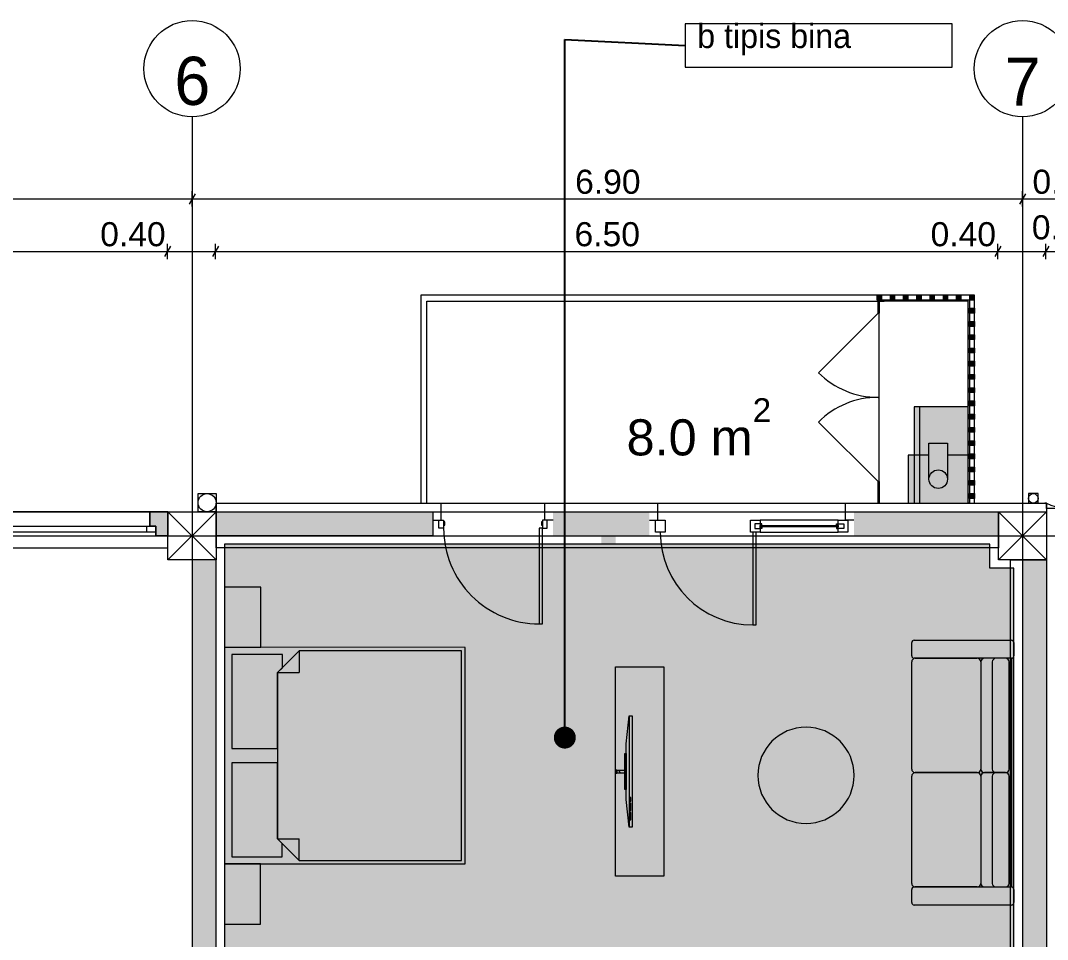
# Model space of a CAD drawing. Header units: millimetres. Extents: x 475159934 to 476245151, y 4620917055 to 4621447368.
# Drawn here: x 475267191 to 475275725, y 4621155852 to 4621163487 of the extents above; entities that cross this region are included whole.
import ezdxf

# ---------------------------------------------------------------- set-up
doc = ezdxf.new("R2010")
doc.units = ezdxf.units.MM
doc.header["$MEASUREMENT"] = 0
for name, color, linetype, lineweight in [('0_Pen_No__42_Pen_No__250_Pen_No__5', 5, 'Continuous', 0), ('2D Drafting - General_Pen_No__1_Pen_No__7', 7, 'Continuous', 0), ('2D Drafting - General_Pen_No__250_Pen_No__7_Pen_No__154', 154, 'Continuous', 0), ('2D Drafting - General_Pen_No__250_Pen_No__7_Pen_No__250', 7, 'Continuous', 0), ('2D Drafting - General_Pen_No__250_Pen_No__7_Pen_No__7', 7, 'Continuous', 0), ('2D Drafting - General_Pen_No__7_Pen_No__250', 7, 'Continuous', 0), ('2D Drafting - General_Pen_No__7_Pen_No__7_Pen_No__7', 7, 'Continuous', 0), ('Annotation - Text_Pen_No__7_Pen_No__5', 5, 'Continuous', 0), ('Doors_Pen_No__7_Pen_No__7_Pen_No__7', 7, 'Continuous', 0), ('G-Anno-Nplt_Pen_No__151', 151, 'Continuous', 0), ('G-Anno-Nplt_Pen_No__4', 7, 'Continuous', 0), ('G-Anno-Nplt_Pen_No__7', 7, 'Continuous', 0), ('gegmebi_Pen_No__1_Pen_No__7', 7, 'Continuous', 0), ('gegmebi_Pen_No__7_Pen_No__7', 7, 'Continuous', 0), ('kar-panjara_Pen_No__7_Pen_No__7_Pen_No__7', 7, 'Continuous', 0), ('New_2D Drafting - General_Pen_No__250_Pen_No__7_Pen_No__255', 255, 'Continuous', 0), ('New_2D Drafting - General_Pen_No__2_Pen_No__250', 7, 'Continuous', 0), ('New_2D Drafting - General_Pen_No__30_Pen_No__9_Pen_No__9_Pen_No__255', 255, 'Continuous', 0), ('New_2D Drafting - General_Pen_No__30_Pen_No__9_Pen_No__9_Pen_No__7', 7, 'Continuous', 0), ('New_Doors_Pen_No__7_Pen_No__7_Pen_No__250', 7, 'Continuous', 0), ('New_reg_nak_Pen_No__250', 7, 'Continuous', 0), ('New_reg_nak_Pen_No__7', 7, 'Continuous', 0), ('New_Structural - Bearing_Pen_No__250', 7, 'Continuous', 0), ('zoma_Pen_No__142', 142, 'Continuous', 0), ('zoma_Pen_No__5_Pen_No__5', 5, 'Continuous', 0)]:
    doc.layers.add(name, color=color, linetype=linetype, lineweight=lineweight)
for name, color, linetype in [('New_Interior - Furniture', 7, 'Continuous'), ('New_R03_Nakveti', 7, 'Continuous'), ('zoma', 7, 'Continuous')]:
    doc.layers.add(name, color=color, linetype=linetype)
doc.layers.add('New_Interior - Furniture _Pen_No__252', color=7, linetype='Continuous', lineweight=0, true_color=0x666666)
doc.layers.add('New_R03_Nakveti_Pen_No__252', color=7, linetype='Continuous', lineweight=0, true_color=0x666666)
doc.styles.add('GENERATED_STYLE_1', font='arial.ttf')
doc.styles.add('GENERATED_STYLE_3', font='arial.ttf')
doc.styles.add('GENERATED_STYLE_4', font='ACADMTAV.TTF')
doc.dimstyles.new('GENERATED_STYLE__27', dxfattribs={"dimtxt": 0.18, "dimasz": 364.8, "dimexe": 0.18, "dimexo": 0.0625, "dimgap": 0, "dimtad": 0, "dimtih": 1, "dimtoh": 1, "dimdec": 4, "dimzin": 0, "dimdsep": 46, "dimcen": 0.09, "dimadec": 0, "dimazin": 0, "dimtfac": 1, "dimtdec": 4, "dimtmove": 0, "dimatfit": 3, "dimldrblk": 'ARROWHEAD_11', "dimfxl": 1, "dimtolj": 1, "dimtzin": 0, "dimarcsym": 0})
doc.dimstyles.new('GENERATED_STYLE__3', dxfattribs={"dimtxt": 200, "dimasz": 64.421331, "dimexe": 0.18, "dimexo": 3, "dimgap": 0, "dimtad": 1, "dimtih": 1, "dimtoh": 1, "dimlfac": 0.001, "dimzin": 0, "dimdsep": 46, "dimtxsty": 'GENERATED_STYLE_3', "dimblk": 'ARROWHEAD_2', "dimblk1": 'ARROWHEAD_2', "dimblk2": 'ARROWHEAD_2', "dimcen": 0.09, "dimclrd": 142, "dimclre": 142, "dimclrt": 142, "dimadec": 0, "dimazin": 0, "dimtfac": 1, "dimtdec": 4, "dimtmove": 0, "dimatfit": 3, "dimfxl": 1, "dimtolj": 1, "dimtzin": 0, "dimarcsym": 0})
doc.dimstyles.new('GENERATED_STYLE__6', dxfattribs={"dimtxt": 200, "dimasz": 64.421331, "dimexe": 0.18, "dimexo": 3, "dimgap": 0, "dimtad": 1, "dimlfac": 0.001, "dimzin": 0, "dimdsep": 46, "dimtxsty": 'GENERATED_STYLE_3', "dimblk": 'ARROWHEAD_2', "dimblk1": 'ARROWHEAD_2', "dimblk2": 'ARROWHEAD_2', "dimcen": 0.09, "dimclrd": 142, "dimclre": 142, "dimclrt": 142, "dimadec": 0, "dimazin": 0, "dimtfac": 1, "dimtdec": 4, "dimtmove": 0, "dimatfit": 3, "dimfxl": 1, "dimtolj": 1, "dimtzin": 0, "dimarcsym": 0})
doc.dimstyles.new('GENERATED_STYLE__7', dxfattribs={"dimtxt": 200, "dimasz": 64.421331, "dimexe": 0.18, "dimexo": 3, "dimgap": 0, "dimtad": 1, "dimtih": 1, "dimtoh": 1, "dimlfac": 0.001, "dimzin": 0, "dimdsep": 46, "dimtxsty": 'GENERATED_STYLE_3', "dimblk": 'ARROWHEAD_2', "dimblk1": 'ARROWHEAD_2', "dimblk2": 'ARROWHEAD_2', "dimcen": 0.09, "dimclrd": 142, "dimclre": 142, "dimclrt": 142, "dimadec": 0, "dimazin": 0, "dimtfac": 1, "dimtdec": 4, "dimtmove": 2, "dimatfit": 3, "dimfxl": 1, "dimtolj": 1, "dimtzin": 0, "dimarcsym": 0})

# ---------------------------------------------------------------- blocks, each defined once
blk = doc.blocks.new('Bed Layout 23')
at = {"layer": 'New_R03_Nakveti_Pen_No__252', "color": 251, "linetype": 'Continuous', "lineweight": 0, "true_color": 0x666666}
for p, q in [((-900, 0), (-1400, 0)), ((-1400, 0), (-1400, -300)), ((-900, -300), (-900, 0)), ((900, 0), (-900, 0)), ((-900, 0), (-900, -2000)), ((1400, 0), (900, 0)), ((900, 0), (900, -300)), ((900, -2000), (900, 0)), ((1400, -300), (1400, 0)), ((-1400, -300), (-900, -300)), ((900, -300), (1400, -300)), ((-690, -440), (-870, -620)), ((0, -440), (-690, -440)), ((-690, -440), (-690, -620)), ((690, -440), (0, -440)), ((870, -620), (690, -440)), ((690, -440), (690, -620)), ((-870, -620), (-870, -1970)), ((-870, -620), (-690, -620)), ((870, -620), (690, -620)), ((870, -1970), (870, -620)), ((-900, -2000), (900, -2000)), ((-870, -1970), (0, -1970)), ((0, -1970), (870, -1970))]:
    blk.add_line(p, q, dxfattribs=at)
at = {"layer": 'New_R03_Nakveti_Pen_No__252', "color": 251, "linetype": 'Continuous', "lineweight": 0, "true_color": 0x666666, "flags": 128}
for points in [[(-60, -440), (-60, -60), (-840, -60), (-840, -480), (-730, -480), (-690, -440)], [(690, -440), (730, -480), (840, -480), (840, -60), (60, -60), (60, -440)]]:
    blk.add_lwpolyline(points, close=True, dxfattribs=at)
blk = doc.blocks.new('Designer Table 05 26')
at = {"layer": 'New_Interior - Furniture _Pen_No__252', "color": 251, "linetype": 'Continuous', "lineweight": 0, "true_color": 0x666666, "flags": 128}
blk.add_lwpolyline([(400, 0, 1), (-400, 0, 1)], format="xyb", close=True, dxfattribs=at)
blk = doc.blocks.new('Sofa 23')
at = {"layer": 'New_Interior - Furniture _Pen_No__252', "color": 251, "linetype": 'Continuous', "lineweight": 0, "true_color": 0x666666}
for p, q in [((0, 20), (0, 830)), ((20, 850), (130, 850)), ((150, 830), (150, 20)), ((150, 830), (2050, 830)), ((150, 780), (150, 604.7)), ((1070, 810), (180, 810)), ((1100, 604.7), (1100, 780)), ((1100, 780), (1100, 604.7)), ((2020, 810), (1130, 810)), ((2050, 20), (2050, 830)), ((2050, 604.7), (2050, 780)), ((2070, 850), (2180, 850)), ((2200, 830), (2200, 20)), ((180, 670), (1070, 670)), ((1130, 670), (2020, 670)), ((150, 30), (150, 544.7)), ((180, 574.7), (1070, 574.7)), ((180, 574.7), (1070, 574.7)), ((1100, 544.7), (1100, 30)), ((1100, 30), (1100, 544.7)), ((1130, 574.7), (2020, 574.7)), ((1130, 574.7), (2020, 574.7)), ((2050, 544.7), (2050, 30)), ((130, 0), (20, 0)), ((1070, 0), (180, 0)), ((2020, 0), (1130, 0)), ((2180, 0), (2070, 0))]:
    blk.add_line(p, q, dxfattribs=at)
for centre, radius, start, end in [((20, 830), 20, 90, 180), ((130, 830), 20, 0, 90), ((180, 780), 30, 90, 180), ((1070, 780), 30, 0, 90), ((1130, 780), 30, 90, 180), ((2020, 780), 30, 0, 90), ((2070, 830), 20, 90, 180), ((2180, 830), 20, 0, 90), ((180, 700), 30, 180, 270), ((1070, 700), 30, 270, 0), ((1130, 700), 30, 180, 270), ((2020, 700), 30, 270, 0), ((180, 604.7), 30, 180, 270), ((1070, 604.7), 30, 270, 0), ((1130, 604.7), 30, 180, 270), ((2020, 604.7), 30, 270, 0), ((180, 544.7), 30, 90, 180), ((1070, 544.7), 30, 0, 90), ((1130, 544.7), 30, 90, 180), ((2020, 544.7), 30, 0, 90), ((20, 20), 20, 180, 270), ((130, 20), 20, 270, 0), ((180, 30), 30, 180, 270), ((1070, 30), 30, 270, 0), ((1130, 30), 30, 180, 270), ((2020, 30), 30, 270, 0), ((2070, 20), 20, 180, 270), ((2180, 20), 20, 270, 0)]:
    blk.add_arc(centre, radius, start, end, dxfattribs=at)
blk = doc.blocks.new('*D860', base_point=(475826095.8, 4621095193.2))
at = {"layer": 'zoma_Pen_No__142', "color": 142, "linetype": 'Continuous', "lineweight": 0, "transparency": 16777216}
for p, q in [((475261741.2, 4621162047.4), (475261692.3, 4621161962.6)), ((475261716.8, 4621161941.4), (475261716.8, 4621162068.6)), ((475261716.8, 4621162005), (475268616.8, 4621162005)), ((475268641.2, 4621162047.4), (475268592.3, 4621161962.6)), ((475268616.8, 4621161941.4), (475268616.8, 4621162068.6))]:
    blk.add_line(p, q, dxfattribs=at)
at = {"layer": 'zoma_Pen_No__142', "color": 142, "lineweight": 0, "transparency": 16777216, "insert": (475264899.9, 4621162045), "char_height": 200, "attachment_point": 7, "style": 'GENERATED_STYLE_3'}
blk.add_mtext('\\A1;{\\pql;\\fArial|b0|i0|c204|p0;\\W1.000000;6.90}', dxfattribs=at)
blk = doc.blocks.new('ARROWHEAD_2')
at = {"color": 0, "linetype": 'Continuous', "lineweight": 0}
for p, q in [((0, 0), (-1, 0)), ((-0.38, -0.66), (0.38, 0.66))]:
    blk.add_line(p, q, dxfattribs=at)
blk = doc.blocks.new('*D861', base_point=(475826095.8, 4621095193.2))
at = {"layer": 'zoma_Pen_No__142', "color": 142, "linetype": 'Continuous', "lineweight": 0, "transparency": 16777216}
for p, q in [((475268641.2, 4621162047.4), (475268592.3, 4621161962.6)), ((475268616.8, 4621161941.4), (475268616.8, 4621162068.6)), ((475268616.8, 4621162005), (475275516.8, 4621162005)), ((475275541.2, 4621162047.4), (475275492.3, 4621161962.6)), ((475275516.8, 4621161941.4), (475275516.8, 4621162068.6))]:
    blk.add_line(p, q, dxfattribs=at)
at = {"layer": 'zoma_Pen_No__142', "color": 142, "lineweight": 0, "transparency": 16777216, "insert": (475271799.9, 4621162045), "char_height": 200, "attachment_point": 7, "style": 'GENERATED_STYLE_3'}
blk.add_mtext('\\A1;{\\pql;\\fArial|b0|i0|c204|p0;\\W1.000000;6.90}', dxfattribs=at)
blk = doc.blocks.new('*D862', base_point=(475826095.8, 4621095193.2))
at = {"layer": 'zoma_Pen_No__142', "color": 142, "linetype": 'Continuous', "lineweight": 0, "transparency": 16777216}
for p, q in [((475275541.2, 4621162047.4), (475275492.3, 4621161962.6)), ((475275516.8, 4621161941.4), (475275516.8, 4621162068.6)), ((475275516.8, 4621162005), (475276216.8, 4621162005)), ((475276241.2, 4621162047.4), (475276192.3, 4621161962.6)), ((475276216.8, 4621161941.4), (475276216.8, 4621162068.6))]:
    blk.add_line(p, q, dxfattribs=at)
at = {"layer": 'zoma_Pen_No__142', "color": 142, "lineweight": 0, "transparency": 16777216, "insert": (475275599.9, 4621162045), "char_height": 200, "attachment_point": 7, "style": 'GENERATED_STYLE_3'}
blk.add_mtext('\\A1;{\\pql;\\fArial|b0|i0|c204|p0;\\W1.000000;0.70}', dxfattribs=at)
blk = doc.blocks.new('*D900', base_point=(475826095.8, 4621095193.2))
at = {"layer": 'zoma_Pen_No__142', "color": 142, "linetype": 'Continuous', "lineweight": 0, "transparency": 16777216}
for p, q in [((475261936.3, 4621161611.3), (475261887.3, 4621161526.6)), ((475261911.8, 4621161505.4), (475261911.8, 4621161632.5)), ((475268436.3, 4621161611.3), (475268387.3, 4621161526.6)), ((475268411.8, 4621161505.4), (475268411.8, 4621161632.5)), ((475261911.8, 4621161569), (475268411.8, 4621161569))]:
    blk.add_line(p, q, dxfattribs=at)
at = {"layer": 'zoma_Pen_No__142', "color": 142, "lineweight": 0, "transparency": 16777216, "char_height": 200, "attachment_point": 7, "style": 'GENERATED_STYLE_3'}
for s, insert in [('\\A1;{\\pql;\\fArial|b0|i0|c204|p0;\\W1.000000;6.50}', (475264894.9, 4621161609)), ('\\A1;{\\pql;\\fArial|b0|i0|c204|p0;\\W1.000000;0.40}', (475267853.5, 4621161609))]:
    blk.add_mtext(s, dxfattribs=dict(at, insert=insert))
blk = doc.blocks.new('*D901', base_point=(475826095.8, 4621095193.2))
at = {"layer": 'zoma_Pen_No__142', "color": 142, "linetype": 'Continuous', "lineweight": 0, "transparency": 16777216}
for p, q in [((475268436.3, 4621161611.3), (475268387.3, 4621161526.6)), ((475268411.8, 4621161505.4), (475268411.8, 4621161632.5)), ((475268836.3, 4621161611.3), (475268787.3, 4621161526.6)), ((475268811.8, 4621161505.4), (475268811.8, 4621161632.5)), ((475268411.8, 4621161569), (475268811.8, 4621161569))]:
    blk.add_line(p, q, dxfattribs=at)
blk = doc.blocks.new('*D902', base_point=(475826095.8, 4621095193.2))
at = {"layer": 'zoma_Pen_No__142', "color": 142, "linetype": 'Continuous', "lineweight": 0, "transparency": 16777216}
for p, q in [((475268836.3, 4621161611.3), (475268787.3, 4621161526.6)), ((475268811.8, 4621161505.4), (475268811.8, 4621161632.5)), ((475275336.3, 4621161611.3), (475275287.3, 4621161526.6)), ((475275311.8, 4621161505.4), (475275311.8, 4621161632.5)), ((475268811.8, 4621161569), (475275311.8, 4621161569))]:
    blk.add_line(p, q, dxfattribs=at)
at = {"layer": 'zoma_Pen_No__142', "color": 142, "lineweight": 0, "transparency": 16777216, "char_height": 200, "attachment_point": 7, "style": 'GENERATED_STYLE_3'}
for s, insert in [('\\A1;{\\pql;\\fArial|b0|i0|c204|p0;\\W1.000000;6.50}', (475271794.9, 4621161609)), ('\\A1;{\\pql;\\fArial|b0|i0|c204|p0;\\W1.000000;0.40}', (475274753.5, 4621161609))]:
    blk.add_mtext(s, dxfattribs=dict(at, insert=insert))
blk = doc.blocks.new('*D903', base_point=(475826095.8, 4621095193.2))
at = {"layer": 'zoma_Pen_No__142', "color": 142, "linetype": 'Continuous', "lineweight": 0, "transparency": 16777216}
for p, q in [((475275336.3, 4621161611.3), (475275287.3, 4621161526.6)), ((475275311.8, 4621161505.4), (475275311.8, 4621161632.5)), ((475275736.3, 4621161611.3), (475275687.3, 4621161526.6)), ((475275711.8, 4621161505.4), (475275711.8, 4621161632.5)), ((475275311.8, 4621161569), (475275711.8, 4621161569))]:
    blk.add_line(p, q, dxfattribs=at)
at = {"layer": 'zoma_Pen_No__142', "color": 142, "lineweight": 0, "transparency": 16777216, "insert": (475275594.9, 4621161666.1), "char_height": 200, "attachment_point": 7, "style": 'GENERATED_STYLE_3'}
blk.add_mtext('\\A1;{\\pql;\\fArial|b0|i0|c204|p0;\\W1.000000;0.30}', dxfattribs=at)
blk = doc.blocks.new('*D904', base_point=(475826095.8, 4621095193.2))
at = {"layer": 'zoma_Pen_No__142', "color": 142, "linetype": 'Continuous', "lineweight": 0, "transparency": 16777216}
for p, q in [((475275736.3, 4621161611.3), (475275687.3, 4621161526.6)), ((475275711.8, 4621161505.4), (475275711.8, 4621161632.5)), ((475276036.3, 4621161611.3), (475275987.3, 4621161526.6)), ((475276011.8, 4621161505.4), (475276011.8, 4621161632.5)), ((475275711.8, 4621161569), (475276011.8, 4621161569))]:
    blk.add_line(p, q, dxfattribs=at)
blk = doc.blocks.new('*D968', base_point=(475826095.8, 4621095193.2))
at = {"layer": 'zoma_Pen_No__142', "color": 142, "linetype": 'Continuous', "lineweight": 0, "transparency": 16777216}
for p, q in [((475299991.8, 4621159406.2), (475299991.8, 4621159447.6)), ((475300055.4, 4621159406.2), (475299928.2, 4621159406.2)), ((475300034.2, 4621159381.7), (475299949.4, 4621159430.6)), ((475299991.8, 4621140051.5), (475299991.8, 4621159406.2)), ((475299949.4, 4621140076), (475300034.2, 4621140027.1)), ((475300055.4, 4621140051.5), (475299928.2, 4621140051.5)), ((475299991.8, 4621140010.1), (475299991.8, 4621140051.5))]:
    blk.add_line(p, q, dxfattribs=at)
at = {"layer": 'zoma_Pen_No__142', "color": 142, "lineweight": 0, "transparency": 16777216, "insert": (475299951.8, 4621149385.6), "char_height": 200, "attachment_point": 7, "rotation": 90, "style": 'GENERATED_STYLE_3'}
blk.add_mtext('\\A1;{\\pql;\\fArial|b0|i0|c204|p0;\\W1.000000;19.35}', dxfattribs=at)
blk = doc.blocks.new('*D982', base_point=(475826095.8, 4621095193.2))
at = {"layer": 'zoma_Pen_No__142', "color": 142, "linetype": 'Continuous', "lineweight": 0, "transparency": 16777216}
for p, q in [((475299211.2, 4621159406.2), (475299211.2, 4621159447.6)), ((475299274.8, 4621159406.2), (475299147.7, 4621159406.2)), ((475299253.6, 4621159381.7), (475299168.8, 4621159430.6)), ((475299211.2, 4621159006.2), (475299211.2, 4621159406.2)), ((475299168.8, 4621159030.6), (475299253.6, 4621158981.7)), ((475299274.8, 4621159006.2), (475299147.7, 4621159006.2))]:
    blk.add_line(p, q, dxfattribs=at)
blk = doc.blocks.new('ARROWHEAD_11')
at = {"color": 0, "linetype": 'Continuous', "lineweight": 0}
blk.add_line((0, 0), (-1, 0), dxfattribs=at)
at = {"color": 0, "linetype": 'Continuous', "lineweight": 0, "const_width": 0.25, "flags": 128}
blk.add_lwpolyline([(-0.125, 0, 1), (0.125, 0, 1)], format="xyb", close=True, dxfattribs=at)
blk = doc.blocks.new('Flexible Shelf 26')
at = {"layer": 'New_Interior - Furniture _Pen_No__252', "color": 251, "linetype": 'Continuous', "lineweight": 0, "true_color": 0x666666, "flags": 128}
blk.add_lwpolyline([(0, 0), (1739.8, 0), (1739.8, 400), (0, 400)], close=True, dxfattribs=at)
blk = doc.blocks.new('Flat Panel TV 26')
at = {"layer": 'New_Interior - Furniture _Pen_No__252', "color": 251, "linetype": 'Continuous', "lineweight": 0, "true_color": 0x666666}
for p, q in [((0, 25), (925.5, 25)), ((678.7, 10), (678.7, 16.2)), ((678.7, 16.2), (709.6, 16.2)), ((709.6, 10), (678.7, 10)), ((709.6, 16.2), (709.6, 10)), ((725, 10), (725, 16.2)), ((725, 16.2), (786.7, 16.2)), ((786.7, 10), (725, 10)), ((786.7, 16.2), (786.7, 10)), ((802.1, 10), (802.1, 16.2)), ((802.1, 16.2), (863.8, 16.2)), ((863.8, 10), (802.1, 10)), ((863.8, 16.2), (863.8, 10))]:
    blk.add_line(p, q, dxfattribs=at)
at = {"layer": 'New_Interior - Furniture _Pen_No__252', "color": 251, "linetype": 'Continuous', "lineweight": 0, "true_color": 0x666666, "flags": 128}
for points in [[(447.8, 127.5), (477.8, 127.5), (477.8, 137.5), (447.8, 137.5)], [(450.3, 60), (475.3, 60), (475.3, 127.5), (450.3, 127.5)], [(0, 0), (925.5, 0), (925.5, 25), (694.1, 50), (231.4, 50), (0, 25)], [(312.8, 50), (612.8, 50), (612.8, 60), (312.8, 60)]]:
    blk.add_lwpolyline(points, close=True, dxfattribs=at)
at = {"layer": 'New_Interior - Furniture _Pen_No__252', "color": 251, "linetype": 'Continuous', "lineweight": 0, "true_color": 0x666666}
blk.add_arc((462.8, 93.8), 12.5, 0, 180, dxfattribs=at)

msp = doc.modelspace()

# ---------------------------------------------------------------- hatches: boundary and pattern name
at = {"layer": '2D Drafting - General_Pen_No__250_Pen_No__7_Pen_No__154', "linetype": 'Continuous', "lineweight": 0}
msp.add_hatch(color=154, dxfattribs=at).paths.add_polyline_path([(475268416.775, 4621159406.167), (475268416.775, 4621159206.167), (475268316.775, 4621159206.167), (475268316.775, 4621159286.051), (475268266.772, 4621159286.051), (475268266.772, 4621159406.167), (475268316.775, 4621159406.167)])
at = {"layer": '2D Drafting - General_Pen_No__250_Pen_No__7_Pen_No__7', "linetype": 'Continuous', "lineweight": 0}
for points in [[(475274316.775, 4621161056.171), (475274316.775, 4621161166.171), (475274326.775, 4621161166.171), (475274326.775, 4621161056.171)], [(475274326.48, 4621161156.167), (475274326.48, 4621161166.167), (475275077.102, 4621161166.167), (475275077.102, 4621161156.167), (475275077.102, 4621159476.167), (475275067.102, 4621159476.167), (475275067.102, 4621161156.167)], [(475274316.775, 4621159476.167), (475274316.775, 4621159656.171), (475274326.775, 4621159656.171), (475274326.775, 4621159476.167)], [(475270617.158, 4621159206.167), (475268816.775, 4621159206.167), (475268816.775, 4621159406.167), (475270617.158, 4621159406.167)], [(475272416.78, 4621159206.122), (475271617.158, 4621159206.122), (475271617.158, 4621159406.122), (475272416.78, 4621159406.122)], [(475275316.775, 4621159206.446), (475274116.775, 4621159206.446), (475274116.775, 4621159406.446), (475275316.775, 4621159406.446)], [(475272016.304, 4621159206.16), (475272136.304, 4621159206.16), (475272136.304, 4621154661.302), (475272016.304, 4621154661.302)], [(475268616.775, 4621159006.167), (475268616.775, 4621153456.167), (475268816.775, 4621153456.167), (475268816.775, 4621159006.167)], [(475275516.775, 4621159006.167), (475275516.775, 4621152006.167), (475275716.775, 4621152006.167), (475275716.775, 4621159006.167)]]:
    msp.add_hatch(color=7, dxfattribs=at).paths.add_polyline_path(points)
at = {"layer": 'G-Anno-Nplt_Pen_No__151', "linetype": 'Continuous', "lineweight": 0, "true_color": 0x1f2f3f}
msp.add_hatch(color=169, dxfattribs=at).paths.add_polyline_path([(475268886.485, 4621159136.16), (475268886.486, 4621158936.16), (475268886.486, 4621153435.5), (475268886.485, 4621152076.16), (475270368.377, 4621152076.16), (475270368.377, 4621152006.16), (475272972.515, 4621152006.16), (475272972.515, 4621152076.16), (475275046.485, 4621152076.16), (475275046.485, 4621153116.348), (475275446.485, 4621153116.348), (475275446.485, 4621158936.167), (475275246.775, 4621158936.167), (475275246.775, 4621159136.16)])
at = {"layer": 'New_2D Drafting - General_Pen_No__250_Pen_No__7_Pen_No__255', "linetype": 'Continuous', "lineweight": 0}
for points in [[(475275067.102, 4621159476.167), (475274617.102, 4621159476.167), (475274617.102, 4621160276.167), (475275067.102, 4621160276.167)], [(475275067.102, 4621159476.167), (475274567.102, 4621159476.171), (475274567.106, 4621159876.167), (475274740.091, 4621159876.165), (475274740.092, 4621159976.168), (475274894.118, 4621159976.167), (475274894.117, 4621159876.164), (475275067.106, 4621159876.162)]]:
    msp.add_hatch(color=255, dxfattribs=at).paths.add_polyline_path(points)
at = {"layer": 'New_2D Drafting - General_Pen_No__30_Pen_No__9_Pen_No__9_Pen_No__255', "linetype": 'Continuous', "lineweight": 0}
for points in [[(475274307.102, 4621161206.171), (475274307.102, 4621161166.171), (475274347.102, 4621161166.171), (475274347.102, 4621161206.171)], [(475274417.102, 4621161206.171), (475274417.102, 4621161166.171), (475274457.102, 4621161166.171), (475274457.102, 4621161206.171)], [(475274527.102, 4621161206.171), (475274527.102, 4621161166.171), (475274567.102, 4621161166.171), (475274567.102, 4621161206.171)], [(475274637.102, 4621161206.171), (475274637.102, 4621161166.171), (475274677.102, 4621161166.171), (475274677.102, 4621161206.171)], [(475274747.102, 4621161206.171), (475274747.102, 4621161166.171), (475274787.102, 4621161166.171), (475274787.102, 4621161206.171)], [(475274857.102, 4621161206.171), (475274857.102, 4621161166.171), (475274897.102, 4621161166.171), (475274897.102, 4621161206.171)], [(475274967.102, 4621161206.171), (475274967.102, 4621161166.171), (475275007.102, 4621161166.171), (475275007.102, 4621161206.171)], [(475275077.102, 4621161206.171), (475275077.102, 4621161166.171), (475275117.102, 4621161166.171), (475275117.102, 4621161206.171)], [(475275117.102, 4621161056.172), (475275077.102, 4621161056.172), (475275077.102, 4621161096.172), (475275117.102, 4621161096.172)], [(475275117.102, 4621160946.172), (475275077.102, 4621160946.172), (475275077.102, 4621160986.172), (475275117.102, 4621160986.172)], [(475275117.102, 4621160836.172), (475275077.102, 4621160836.172), (475275077.102, 4621160876.172), (475275117.102, 4621160876.172)], [(475275117.102, 4621160726.172), (475275077.102, 4621160726.172), (475275077.102, 4621160766.172), (475275117.102, 4621160766.172)], [(475275117.102, 4621160616.172), (475275077.102, 4621160616.172), (475275077.102, 4621160656.172), (475275117.102, 4621160656.172)], [(475275117.102, 4621160506.172), (475275077.102, 4621160506.172), (475275077.102, 4621160546.172), (475275117.102, 4621160546.172)], [(475275117.102, 4621160396.172), (475275077.102, 4621160396.172), (475275077.102, 4621160436.172), (475275117.102, 4621160436.172)], [(475275117.102, 4621160286.172), (475275077.102, 4621160286.172), (475275077.102, 4621160326.172), (475275117.102, 4621160326.172)], [(475275117.102, 4621160176.172), (475275077.102, 4621160176.172), (475275077.102, 4621160216.172), (475275117.102, 4621160216.172)], [(475275117.102, 4621160066.172), (475275077.102, 4621160066.172), (475275077.102, 4621160106.172), (475275117.102, 4621160106.172)], [(475275117.102, 4621159956.172), (475275077.102, 4621159956.172), (475275077.102, 4621159996.172), (475275117.102, 4621159996.172)], [(475275117.102, 4621159846.172), (475275077.102, 4621159846.172), (475275077.102, 4621159886.172), (475275117.102, 4621159886.172)], [(475275117.102, 4621159736.172), (475275077.102, 4621159736.172), (475275077.102, 4621159776.172), (475275117.102, 4621159776.172)], [(475275117.102, 4621159626.172), (475275077.102, 4621159626.172), (475275077.102, 4621159666.172), (475275117.102, 4621159666.172)], [(475275117.102, 4621159516.172), (475275077.102, 4621159516.172), (475275077.102, 4621159556.172), (475275117.102, 4621159556.172)]]:
    msp.add_hatch(color=255, dxfattribs=at).paths.add_polyline_path(points)

# ---------------------------------------------------------------- linework, layer by layer
at = {"layer": '0_Pen_No__42_Pen_No__250_Pen_No__5', "color": 5, "linetype": 'Continuous', "lineweight": 0}
for centre in [(475268616.775, 4621163087.143), (475268616.775, 4621163087.143), (475275516.775, 4621163087.143)]:
    msp.add_circle(centre, 400, dxfattribs=at)
at = {"layer": '2D Drafting - General_Pen_No__1_Pen_No__7', "color": 7, "linetype": 'Continuous', "lineweight": 0}
for p, q in [((475268416.775, 4621159006.167), (475268816.775, 4621159406.167)), ((475268816.775, 4621159006.167), (475268416.775, 4621159406.167)), ((475275316.775, 4621159006.167), (475275716.775, 4621159406.167)), ((475275716.775, 4621159006.167), (475275316.775, 4621159406.167))]:
    msp.add_line(p, q, dxfattribs=at)
at = {"layer": '2D Drafting - General_Pen_No__1_Pen_No__7', "color": 7, "linetype": 'Continuous', "lineweight": 0, "flags": 128}
for points in [[(475261916.775, 4621159106.167), (475268416.775, 4621159106.167), (475268416.775, 4621159406.167), (475261916.775, 4621159406.167)], [(475268816.775, 4621159006.167), (475268416.775, 4621159006.167), (475268416.775, 4621159406.167), (475268816.775, 4621159406.167)], [(475275316.775, 4621159106.167), (475268816.775, 4621159106.167), (475268816.775, 4621159406.167), (475275316.775, 4621159406.167)], [(475275716.775, 4621159006.167), (475275316.775, 4621159006.167), (475275316.775, 4621159406.167), (475275716.775, 4621159406.167)], [(475275416.775, 4621152006.167), (475275416.775, 4621159006.167), (475275716.775, 4621159006.167), (475275716.775, 4621152006.167)]]:
    msp.add_lwpolyline(points, close=True, dxfattribs=at)
at = {"layer": '2D Drafting - General_Pen_No__1_Pen_No__7', "color": 7, "linetype": 'Continuous', "lineweight": 0}
for centre, radius in [((475268741.71, 4621159481.16), 75), ((475275606.71, 4621159516.398), 40)]:
    msp.add_circle(centre, radius, dxfattribs=at)
at = {"layer": '2D Drafting - General_Pen_No__250_Pen_No__7_Pen_No__250', "color": 7, "linetype": 'Continuous', "lineweight": 0, "flags": 128}
for points in [[(475274316.775, 4621161056.171), (475274316.775, 4621161166.171), (475274326.775, 4621161166.171), (475274326.775, 4621161056.171)], [(475274326.48, 4621161156.167), (475274326.48, 4621161166.167), (475275077.102, 4621161166.167), (475275077.102, 4621161156.167), (475275077.102, 4621159476.167), (475275067.102, 4621159476.167), (475275067.102, 4621161156.167)], [(475274316.775, 4621159476.167), (475274316.775, 4621159656.171), (475274326.775, 4621159656.171), (475274326.775, 4621159476.167)], [(475268616.775, 4621159006.167), (475268616.775, 4621153456.167), (475268816.775, 4621153456.167), (475268816.775, 4621159006.167)]]:
    msp.add_lwpolyline(points, close=True, dxfattribs=at)
at = {"layer": '2D Drafting - General_Pen_No__250_Pen_No__7_Pen_No__7', "color": 7, "linetype": 'Continuous', "lineweight": 0, "flags": 128}
for points in [[(475268416.775, 4621159406.167), (475268416.775, 4621159206.167), (475268316.775, 4621159206.167), (475268316.775, 4621159286.051), (475268266.772, 4621159286.051), (475268266.772, 4621159406.167), (475268316.775, 4621159406.167)], [(475270617.158, 4621159206.167), (475268816.775, 4621159206.167), (475268816.775, 4621159406.167), (475270617.158, 4621159406.167)]]:
    msp.add_lwpolyline(points, close=True, dxfattribs=at)
at = {"layer": '2D Drafting - General_Pen_No__7_Pen_No__250', "color": 7, "linetype": 'Continuous', "lineweight": 0, "flags": 128}
for points in [[(475270617.158, 4621159335.911), (475270687.158, 4621159335.912), (475270687.156, 4621159476.148)], [(475271617.158, 4621159335.908), (475271547.143, 4621159335.907), (475271547.142, 4621159476.169)], [(475272416.78, 4621159335.901), (475272486.78, 4621159335.902), (475272486.779, 4621159476.138)], [(475274116.775, 4621159335.904), (475274046.76, 4621159335.904), (475274046.759, 4621159476.166)]]:
    msp.add_lwpolyline(points, dxfattribs=at)
at = {"layer": '2D Drafting - General_Pen_No__7_Pen_No__7_Pen_No__7', "color": 7, "linetype": 'Continuous', "lineweight": 0, "flags": 128}
msp.add_lwpolyline([(475273986.776, 4621159335.899), (475273336.776, 4621159335.87), (475273336.78, 4621159235.931), (475273986.78, 4621159235.96)], close=True, dxfattribs=at)
at = {"layer": '2D Drafting - General_Pen_No__7_Pen_No__7_Pen_No__7', "color": 7, "linetype": 'Continuous', "lineweight": 0}
for centre, radius, start, end in [((475271501.471, 4621159268.176), 794.311, 179.9998034, 270.0014849), ((475273277.091, 4621159235.918), 770.311, 180.005711, 270.0025313)]:
    msp.add_arc(centre, radius, start, end, dxfattribs=at)
at = {"layer": 'Doors_Pen_No__7_Pen_No__7_Pen_No__7', "color": 7, "linetype": 'Continuous', "lineweight": 0, "flags": 128}
for points in [[(475270667.647, 4621159335.911), (475270707.158, 4621159335.912), (475270707.159, 4621159268.179), (475270667.648, 4621159268.178)], [(475270716.047, 4621159321.513), (475270707.158, 4621159321.512), (475270707.159, 4621159294.846), (475270716.048, 4621159294.846)], [(475271528.137, 4621159268.177), (475271501.471, 4621159268.176), (475271501.491, 4621158473.865), (475271528.158, 4621158473.866)], [(475271528.136, 4621159321.51), (475271519.247, 4621159321.51), (475271519.248, 4621159294.843), (475271528.136, 4621159294.844)], [(475271567.647, 4621159335.911), (475271528.135, 4621159335.91), (475271528.137, 4621159268.177), (475271567.648, 4621159268.178)], [(475273303.758, 4621159235.919), (475273277.091, 4621159235.918), (475273277.125, 4621158465.607), (475273303.792, 4621158465.608)]]:
    msp.add_lwpolyline(points, close=True, dxfattribs=at)
at = {"layer": 'G-Anno-Nplt_Pen_No__4', "color": 7, "linetype": 'Continuous', "lineweight": 0, "flags": 128}
for points in [[(475275117.103, 4621161206.171), (475270517.103, 4621161206.171), (475270517.103, 4621159476.167), (475275117.102, 4621159476.167)], [(475268886.485, 4621159136.16), (475268886.486, 4621158936.16), (475268886.486, 4621153435.5), (475268886.485, 4621152076.16), (475270368.377, 4621152076.16), (475270368.377, 4621152006.16), (475272972.515, 4621152006.16), (475272972.515, 4621152076.16), (475275046.485, 4621152076.16), (475275046.485, 4621153116.348), (475275446.485, 4621153116.348), (475275446.485, 4621158936.167), (475275246.775, 4621158936.167), (475275246.775, 4621159136.16)]]:
    msp.add_lwpolyline(points, close=True, dxfattribs=at)
at = {"layer": 'gegmebi_Pen_No__1_Pen_No__7', "color": 7, "linetype": 'Continuous', "lineweight": 0, "flags": 128}
for points in [[(475274740.089, 4621159676.167), (475274740.092, 4621159976.168), (475274894.118, 4621159976.167), (475274894.115, 4621159676.165)], [(475274740.091, 4621159876.165), (475274567.106, 4621159876.167), (475274567.102, 4621159476.171), (475275067.102, 4621159476.167), (475275067.106, 4621159876.162), (475274894.117, 4621159876.164)]]:
    msp.add_lwpolyline(points, dxfattribs=at)
at = {"layer": 'gegmebi_Pen_No__7_Pen_No__7', "color": 7, "linetype": 'Continuous', "lineweight": 0}
for p, q in [((475268666.71, 4621159406.16), (475268666.71, 4621159556.16)), ((475268666.71, 4621159556.16), (475268816.71, 4621159556.16)), ((475268816.71, 4621159556.16), (475268816.71, 4621159406.16)), ((475275566.71, 4621159556.398), (475275566.71, 4621159476.398)), ((475275646.71, 4621159556.398), (475275566.71, 4621159556.398)), ((475275646.71, 4621159476.398), (475275646.71, 4621159556.398)), ((475275566.71, 4621159476.398), (475275646.71, 4621159476.398)), ((475268816.71, 4621159406.16), (475268666.71, 4621159406.16))]:
    msp.add_line(p, q, dxfattribs=at)
at = {"layer": 'kar-panjara_Pen_No__7_Pen_No__7_Pen_No__7', "color": 7, "linetype": 'Continuous', "lineweight": 0, "flags": 128}
for points in [[(475272466.776, 4621159335.85), (475272546.776, 4621159335.853), (475272546.78, 4621159235.853), (475272466.78, 4621159235.85)], [(475273256.776, 4621159335.927), (475273336.776, 4621159335.931), (475273336.78, 4621159235.931), (475273256.78, 4621159235.927)], [(475273291.779, 4621159265.929), (475273336.779, 4621159265.931), (475273336.778, 4621159280.931), (475273336.778, 4621159290.931), (475273351.778, 4621159290.931), (475273351.777, 4621159305.931), (475273291.777, 4621159305.929)], [(475273986.778, 4621159280.96), (475273336.778, 4621159280.931), (475273336.778, 4621159290.931), (475273986.778, 4621159290.96)], [(475273351.779, 4621159265.931), (475273336.779, 4621159265.931), (475273336.778, 4621159280.931), (475273351.778, 4621159280.931)], [(475274031.779, 4621159265.962), (475273986.779, 4621159265.96), (475273986.778, 4621159280.96), (475273986.778, 4621159290.96), (475273971.778, 4621159290.959), (475273971.777, 4621159305.959), (475274031.777, 4621159305.962)], [(475273971.779, 4621159265.959), (475273986.779, 4621159265.96), (475273986.778, 4621159280.96), (475273971.778, 4621159280.959)], [(475273986.776, 4621159335.899), (475274066.776, 4621159335.902), (475274066.78, 4621159235.902), (475273986.78, 4621159235.899)]]:
    msp.add_lwpolyline(points, close=True, dxfattribs=at)
at = {"layer": 'New_2D Drafting - General_Pen_No__2_Pen_No__250', "color": 7, "linetype": 'Continuous', "lineweight": 0, "flags": 128}
msp.add_lwpolyline([(475272714.219, 4621163099.659), (475274934.224, 4621163099.659), (475274934.224, 4621163459.035), (475272714.219, 4621163459.035), (475272714.219, 4621163099.659)], close=True, dxfattribs=at)
at = {"layer": 'New_2D Drafting - General_Pen_No__30_Pen_No__9_Pen_No__9_Pen_No__7', "color": 7, "linetype": 'Continuous', "lineweight": 0, "flags": 128}
for points in [[(475274307.102, 4621161206.171), (475274307.102, 4621161166.171), (475274347.102, 4621161166.171), (475274347.102, 4621161206.171)], [(475274417.102, 4621161206.171), (475274417.102, 4621161166.171), (475274457.102, 4621161166.171), (475274457.102, 4621161206.171)], [(475274527.102, 4621161206.171), (475274527.102, 4621161166.171), (475274567.102, 4621161166.171), (475274567.102, 4621161206.171)], [(475274637.102, 4621161206.171), (475274637.102, 4621161166.171), (475274677.102, 4621161166.171), (475274677.102, 4621161206.171)], [(475274747.102, 4621161206.171), (475274747.102, 4621161166.171), (475274787.102, 4621161166.171), (475274787.102, 4621161206.171)], [(475274857.102, 4621161206.171), (475274857.102, 4621161166.171), (475274897.102, 4621161166.171), (475274897.102, 4621161206.171)], [(475274967.102, 4621161206.171), (475274967.102, 4621161166.171), (475275007.102, 4621161166.171), (475275007.102, 4621161206.171)], [(475275077.102, 4621161206.171), (475275077.102, 4621161166.171), (475275117.102, 4621161166.171), (475275117.102, 4621161206.171)], [(475275117.102, 4621161056.172), (475275077.102, 4621161056.172), (475275077.102, 4621161096.172), (475275117.102, 4621161096.172)], [(475275117.102, 4621160946.172), (475275077.102, 4621160946.172), (475275077.102, 4621160986.172), (475275117.102, 4621160986.172)], [(475275117.102, 4621160836.172), (475275077.102, 4621160836.172), (475275077.102, 4621160876.172), (475275117.102, 4621160876.172)], [(475275117.102, 4621160726.172), (475275077.102, 4621160726.172), (475275077.102, 4621160766.172), (475275117.102, 4621160766.172)], [(475275117.102, 4621160616.172), (475275077.102, 4621160616.172), (475275077.102, 4621160656.172), (475275117.102, 4621160656.172)], [(475275117.102, 4621160506.172), (475275077.102, 4621160506.172), (475275077.102, 4621160546.172), (475275117.102, 4621160546.172)], [(475275117.102, 4621160396.172), (475275077.102, 4621160396.172), (475275077.102, 4621160436.172), (475275117.102, 4621160436.172)], [(475275117.102, 4621160286.172), (475275077.102, 4621160286.172), (475275077.102, 4621160326.172), (475275117.102, 4621160326.172)], [(475275117.102, 4621160176.172), (475275077.102, 4621160176.172), (475275077.102, 4621160216.172), (475275117.102, 4621160216.172)], [(475275117.102, 4621160066.172), (475275077.102, 4621160066.172), (475275077.102, 4621160106.172), (475275117.102, 4621160106.172)], [(475275117.102, 4621159956.172), (475275077.102, 4621159956.172), (475275077.102, 4621159996.172), (475275117.102, 4621159996.172)], [(475275117.102, 4621159846.172), (475275077.102, 4621159846.172), (475275077.102, 4621159886.172), (475275117.102, 4621159886.172)], [(475275117.102, 4621159736.172), (475275077.102, 4621159736.172), (475275077.102, 4621159776.172), (475275117.102, 4621159776.172)], [(475275117.102, 4621159626.172), (475275077.102, 4621159626.172), (475275077.102, 4621159666.172), (475275117.102, 4621159666.172)], [(475275117.102, 4621159516.172), (475275077.102, 4621159516.172), (475275077.102, 4621159556.172), (475275117.102, 4621159556.172)]]:
    msp.add_lwpolyline(points, close=True, dxfattribs=at)
at = {"layer": 'New_Doors_Pen_No__7_Pen_No__7_Pen_No__250', "color": 7, "linetype": 'Continuous', "lineweight": 0, "flags": 128}
msp.add_lwpolyline([(475270567.103, 4621159476.167), (475270567.103, 4621161156.171), (475274367.102, 4621161156.171)], dxfattribs=at)
at = {"layer": 'New_reg_nak_Pen_No__250', "color": 7, "linetype": 'Continuous', "lineweight": 0}
for p, q in [((475274326.775, 4621159656.171), (475274326.775, 4621161056.171)), ((475274662.58, 4621160276.167), (475274662.58, 4621159476.167))]:
    msp.add_line(p, q, dxfattribs=at)
at = {"layer": 'New_reg_nak_Pen_No__250', "color": 7, "linetype": 'Continuous', "lineweight": 0, "flags": 128}
msp.add_lwpolyline([(475275067.102, 4621159476.167), (475275067.102, 4621160276.167), (475274617.102, 4621160276.167), (475274617.102, 4621159476.167)], close=True, dxfattribs=at)
at = {"layer": 'New_reg_nak_Pen_No__250', "color": 7, "linetype": 'Continuous', "lineweight": 0}
msp.add_circle((475274817.102, 4621159676.167), 77.013, dxfattribs=at)
at = {"layer": 'New_reg_nak_Pen_No__7', "color": 7, "linetype": 'Continuous', "lineweight": 0, "flags": 128}
msp.add_lwpolyline([(475268816.775, 4621159406.167), (475268816.775, 4621159476.167), (475275716.859, 4621159476.167), (475275716.636, 4621144206.167), (475275716.775, 4621144206.167)], dxfattribs=at)
at = {"layer": 'New_Structural - Bearing_Pen_No__250', "color": 7, "linetype": 'Continuous', "lineweight": 0}
for p, q in [((475274316.775, 4621161056.171), (475273821.8, 4621160561.197)), ((475274316.775, 4621159656.171), (475273821.8, 4621160151.146)), ((475266766.769, 4621159406.004), (475268266.769, 4621159406.051)), ((475268266.769, 4621159406.051), (475268266.772, 4621159286.051)), ((475266791.772, 4621159286.005), (475268241.772, 4621159286.05)), ((475268241.772, 4621159286.05), (475268316.772, 4621159286.052)), ((475268241.774, 4621159236.05), (475268241.772, 4621159286.05)), ((475268266.772, 4621159286.051), (475268316.772, 4621159286.052)), ((475268266.772, 4621159286.051), (475268316.772, 4621159286.052)), ((475268316.772, 4621159286.052), (475268316.774, 4621159236.052)), ((475268316.772, 4621159286.052), (475268316.774, 4621159236.052)), ((475266716.775, 4621159206.003), (475268316.775, 4621159206.052)), ((475268241.774, 4621159236.05), (475266791.774, 4621159236.005)), ((475268316.774, 4621159236.052), (475268241.774, 4621159236.05)), ((475268316.774, 4621159236.052), (475268316.775, 4621159206.052))]:
    msp.add_line(p, q, dxfattribs=at)
msp.add_lwpolyline([(475275716.704, 4621159477.965, 0.26578795), (475276016.781, 4621159477.965), (475276036.691, 4621159477.965), (475276036.691, 4621159476.174), (475276016.781, 4621159476.174), (475276016.781, 4621159432.234), (475275716.704, 4621159432.234), (475275716.704, 4621159476.174), (475275702.076, 4621159476.174), (475275702.076, 4621159477.965)], format="xyb", close=True, dxfattribs=at)
for centre, start, end in [((475274316.775, 4621161056.171), 225, 270), ((475274316.775, 4621159656.171), 90, 135)]:
    msp.add_arc(centre, 700, start, end, dxfattribs=at)
at = {"layer": 'zoma_Pen_No__5_Pen_No__5', "color": 5, "linetype": 'Continuous', "lineweight": 0}
for p, q in [((475268616.775, 4621162687.143), (475268616.775, 4621134452.213)), ((475275516.775, 4621162687.143), (475275516.775, 4621134452.213)), ((475229336.224, 4621159206.16), (475300763.831, 4621159206.16))]:
    msp.add_line(p, q, dxfattribs=at)

# ---------------------------------------------------------------- block references
at = {"layer": 'New_Interior - Furniture', "color": 1, "linetype": 'Continuous', "lineweight": 0, "zscale": 1000}
for name, p, rotation in [('Sofa 23', (475274596.485, 4621158338.058), 270), ('Designer Table 05 26', (475273718.458, 4621157215.541), 90)]:
    msp.add_blockref(name, p, dxfattribs=dict(at, rotation=rotation))
at = {"layer": 'New_Interior - Furniture', "color": 1, "linetype": 'Continuous', "lineweight": 0, "xscale": -1, "zscale": 1000, "rotation": 90}
for name, p in [('Flexible Shelf 26', (475272536.304, 4621158116.988)), ('Flat Panel TV 26', (475272273.804, 4621157709.839))]:
    msp.add_blockref(name, p, dxfattribs=at)
at = {"layer": 'New_R03_Nakveti', "color": 7, "linetype": 'Continuous', "lineweight": 0, "zscale": 1000, "rotation": 89.99702730489379}
msp.add_blockref('Bed Layout 23', (475268886.847, 4621157379.133), dxfattribs=at)

# ---------------------------------------------------------------- texts
at = {"layer": 'Annotation - Text_Pen_No__7_Pen_No__5', "color": 5, "linetype": 'Continuous', "lineweight": 0, "char_height": 400, "attachment_point": 2, "style": 'GENERATED_STYLE_4'}
for s, insert in [('\\A1;{\\pqc;\\fAcadMtavr|b0|i0|c0|p0;\\W1.000000;6}', (475268618.933, 4621163186.18)), ('\\A1;{\\pqc;\\fAcadMtavr|b0|i0|c0|p0;\\W1.000000;7}', (475275518.933, 4621163179.38))]:
    msp.add_mtext(s, dxfattribs=dict(at, insert=insert))
at = {"layer": 'G-Anno-Nplt_Pen_No__7', "color": 7, "lineweight": 0, "insert": (475272227.103, 4621159869.423), "char_height": 300, "attachment_point": 7, "style": 'GENERATED_STYLE_1'}
msp.add_mtext('{\\fArial|b0|i0|c204|p0;8.0 m{\\H0.66x;\\S2^  ;}}', dxfattribs=at)
at = {"layer": 'New_2D Drafting - General_Pen_No__2_Pen_No__250', "color": 7, "linetype": 'Continuous', "lineweight": 0, "insert": (475272814.219, 4621163328.41), "char_height": 200, "attachment_point": 4, "style": 'GENERATED_STYLE_4'}
msp.add_mtext('\\A1;{\\pql;\\fAcadMtavr|b0|i0|c0|p0;\\W1.000000;b tipis bina}', dxfattribs=at)

# ---------------------------------------------------------------- dimensions: what is measured, and where the dimension line sits
at = {"layer": 'zoma', "color": 142, "linetype": 'Continuous', "lineweight": 0}
for base, p1, p2, dimstyle, picture, middle in [((475268616.774, 4621162004.984), (475261716.774, 4621161067.948), (475268616.774, 4621161142.911), 'GENERATED_STYLE__3', '*D860', (475265158.77, 4621162144.984)), ((475275516.774, 4621162004.984), (475268616.774, 4621161142.911), (475275516.774, 4621161067.948), 'GENERATED_STYLE__3', '*D861', (475272058.77, 4621162144.984)), ((475276216.774, 4621162004.984), (475275516.774, 4621161067.948), (475276216.774, 4621161124.17), 'GENERATED_STYLE__3', '*D862', (475275858.77, 4621162144.984)), ((475275711.8, 4621161568.965), (475275311.8, 4621156884.47), (475275711.8, 4621156884.47), 'GENERATED_STYLE__3', '*D903', (475275012.379, 4621161708.965)), ((475268411.8, 4621161568.965), (475261911.8, 4621156884.47), (475268411.8, 4621156884.47), 'GENERATED_STYLE__3', '*D900', (475265153.796, 4621161708.965)), ((475275311.8, 4621161568.965), (475268811.8, 4621156884.47), (475275311.8, 4621156884.47), 'GENERATED_STYLE__3', '*D902', (475272053.796, 4621161708.965)), ((475276011.8, 4621161568.965), (475275711.8, 4621156884.47), (475276011.8, 4621156884.47), 'GENERATED_STYLE__7', '*D904', (475275853.796, 4621161766.093)), ((475268811.8, 4621161568.965), (475268411.8, 4621156884.47), (475268811.8, 4621156884.47), 'GENERATED_STYLE__3', '*D901', (475268112.379, 4621161708.965))]:
    dim = msp.add_linear_dim(base=base, p1=p1, p2=p2, dimstyle=dimstyle, dxfattribs=at)
    dim.commit()
    dim.dimension.update_dxf_attribs({"geometry": picture, "text_midpoint": middle, "dimtype": 160})
for base, p1, picture, middle in [((475299991.81, 4621159406.159), (475233700.384, 4621140051.524), '*D968', (475299851.81, 4621149720.668)), ((475299211.225, 4621159406.159), (475297124.343, 4621159006.167), '*D982', (475299071.225, 4621158706.746))]:
    dim = msp.add_linear_dim(base=base, p1=p1, p2=(475255415.89, 4621159406.159), angle=90, dimstyle='GENERATED_STYLE__6', dxfattribs=at)
    dim.commit()
    dim.dimension.update_dxf_attribs({"geometry": picture, "text_midpoint": middle, "dimtype": 160, "text_rotation": 90})

# ---------------------------------------------------------------- leaders
at = {"layer": 'New_2D Drafting - General_Pen_No__2_Pen_No__250', "color": 7, "linetype": 'Continuous', "lineweight": 0, "annotation_type": 0, "has_hookline": 1, "hookline_direction": 0, "text_width": 1944.787}
msp.add_leader([(475271714.219, 4621157529.102), (475271714.219, 4621163328.41), (475272714.219, 4621163279.347)], dimstyle='GENERATED_STYLE__27', dxfattribs=at)

doc.saveas('drawing.dxf')
